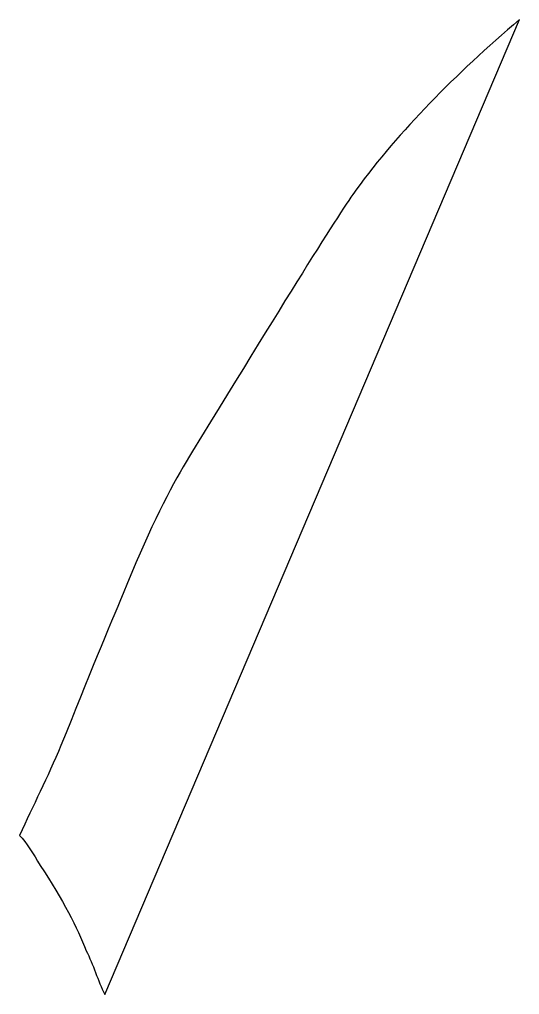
# Model space of a CAD drawing. Header units: centimetres. Extents: x -8.6 to 8.6, y -9.6 to 9.6.
# Drawn here: x -3.619 to -2.107, y 0.153 to 3.1 of the extents above; entities that cross this region are included whole.
import ezdxf

# ---------------------------------------------------------------- set-up
doc = ezdxf.new("R2010")
doc.units = ezdxf.units.CM
doc.header["$MEASUREMENT"] = 0
doc.layers.add('Camada 1', color=7, linetype='Continuous')

msp = doc.modelspace()

# ---------------------------------------------------------------- linework, layer by layer
at = {"layer": 'Camada 1'}
msp.add_open_spline([(-3.49364, 0.90566), (-3.41003, 1.11465), (-3.34738, 1.26787), (-3.30555, 1.3654), (-3.30555, 1.3654), (-3.23589, 1.53958), (-3.17323, 1.66496), (-3.12444, 1.74854), (-3.12444, 1.74854), (-2.81789, 2.25014), (-2.64372, 2.5288), (-2.60197, 2.58452), (-2.60197, 2.58452), (-2.46957, 2.76565), (-2.30244, 2.93284), (-2.10738, 3.10006), (-2.10738, 3.10006), (-2.10738, 3.10006), (-3.36135, 0.15326), (-3.36135, 0.15326), (-3.36135, 0.15326), (-3.38223, 0.19506), (-3.39617, 0.24385), (-3.41707, 0.2856), (-3.41707, 0.2856), (-3.44488, 0.35526), (-3.48673, 0.43887), (-3.5564, 0.54338), (-3.5564, 0.54338), (-3.5773, 0.5782), (-3.59818, 0.61304), (-3.61905, 0.63392), (-3.61905, 0.63392), (-3.57725, 0.7245), (-3.53547, 0.8081), (-3.49364, 0.90566)], degree=3, knots=[0, 0, 0, 0, 0.1, 0.1, 0.1, 0.1, 0.2, 0.2, 0.2, 0.2, 0.3, 0.3, 0.3, 0.3, 0.4, 0.4, 0.4, 0.4, 0.5, 0.5, 0.5, 0.5, 0.6, 0.6, 0.6, 0.6, 0.7, 0.7, 0.7, 0.7, 0.8, 0.8, 0.8, 0.8, 1, 1, 1, 1], dxfattribs=at)

doc.saveas('drawing.dxf')
